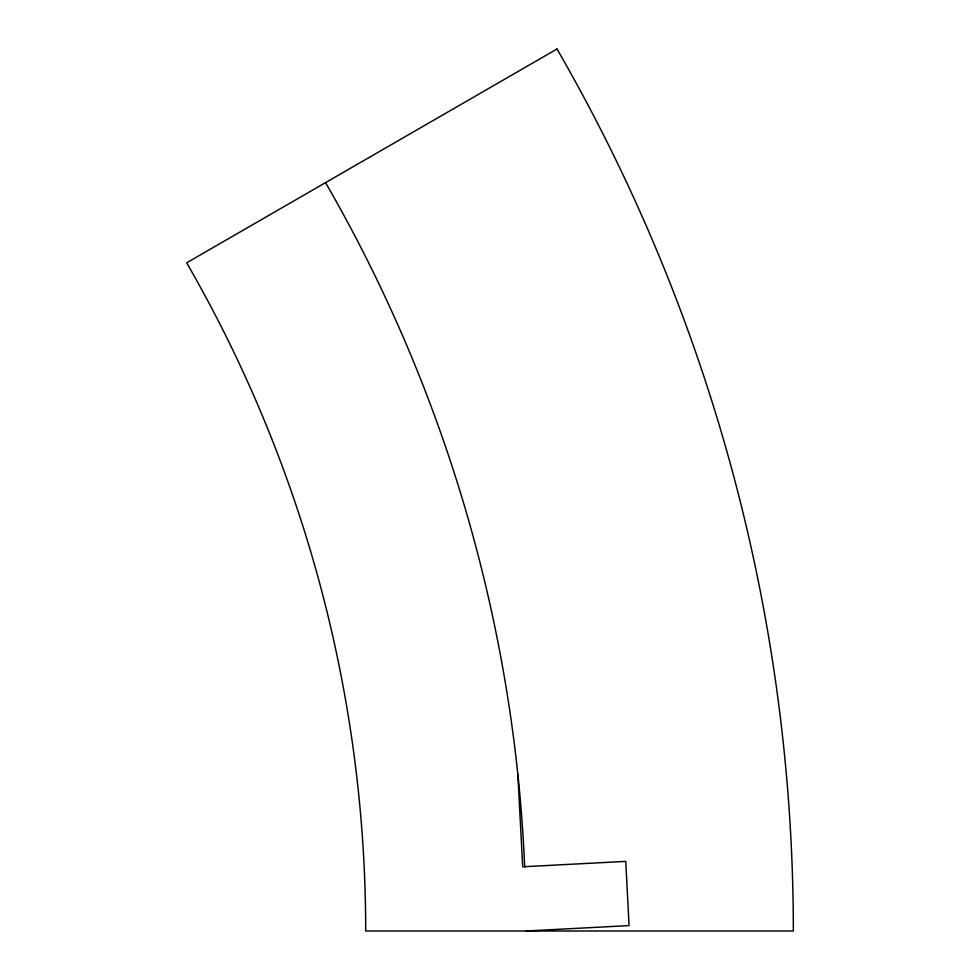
<?xml version="1.0" encoding="UTF-8"?>
<svg xmlns="http://www.w3.org/2000/svg" width="980" height="980" viewBox="0 0 980 980"><rect width="100%" height="100%" fill="white"/><g stroke="black" fill="none" stroke-linecap="round" stroke-linejoin="round"><path stroke-width="1.47" d="M526.064 931L629.087 925.598L625.73 861.383L522.695 866.786L517.869 774.555M325.544 182.635A1496.73 1496.73 0 0 1 524.704 867.116M557.008 49L186.666 262.824A1336.365 1336.365 0 0 1 365.699 931L793.335 931A1764 1764 0 0 0 557.008 49"/></g></svg>
